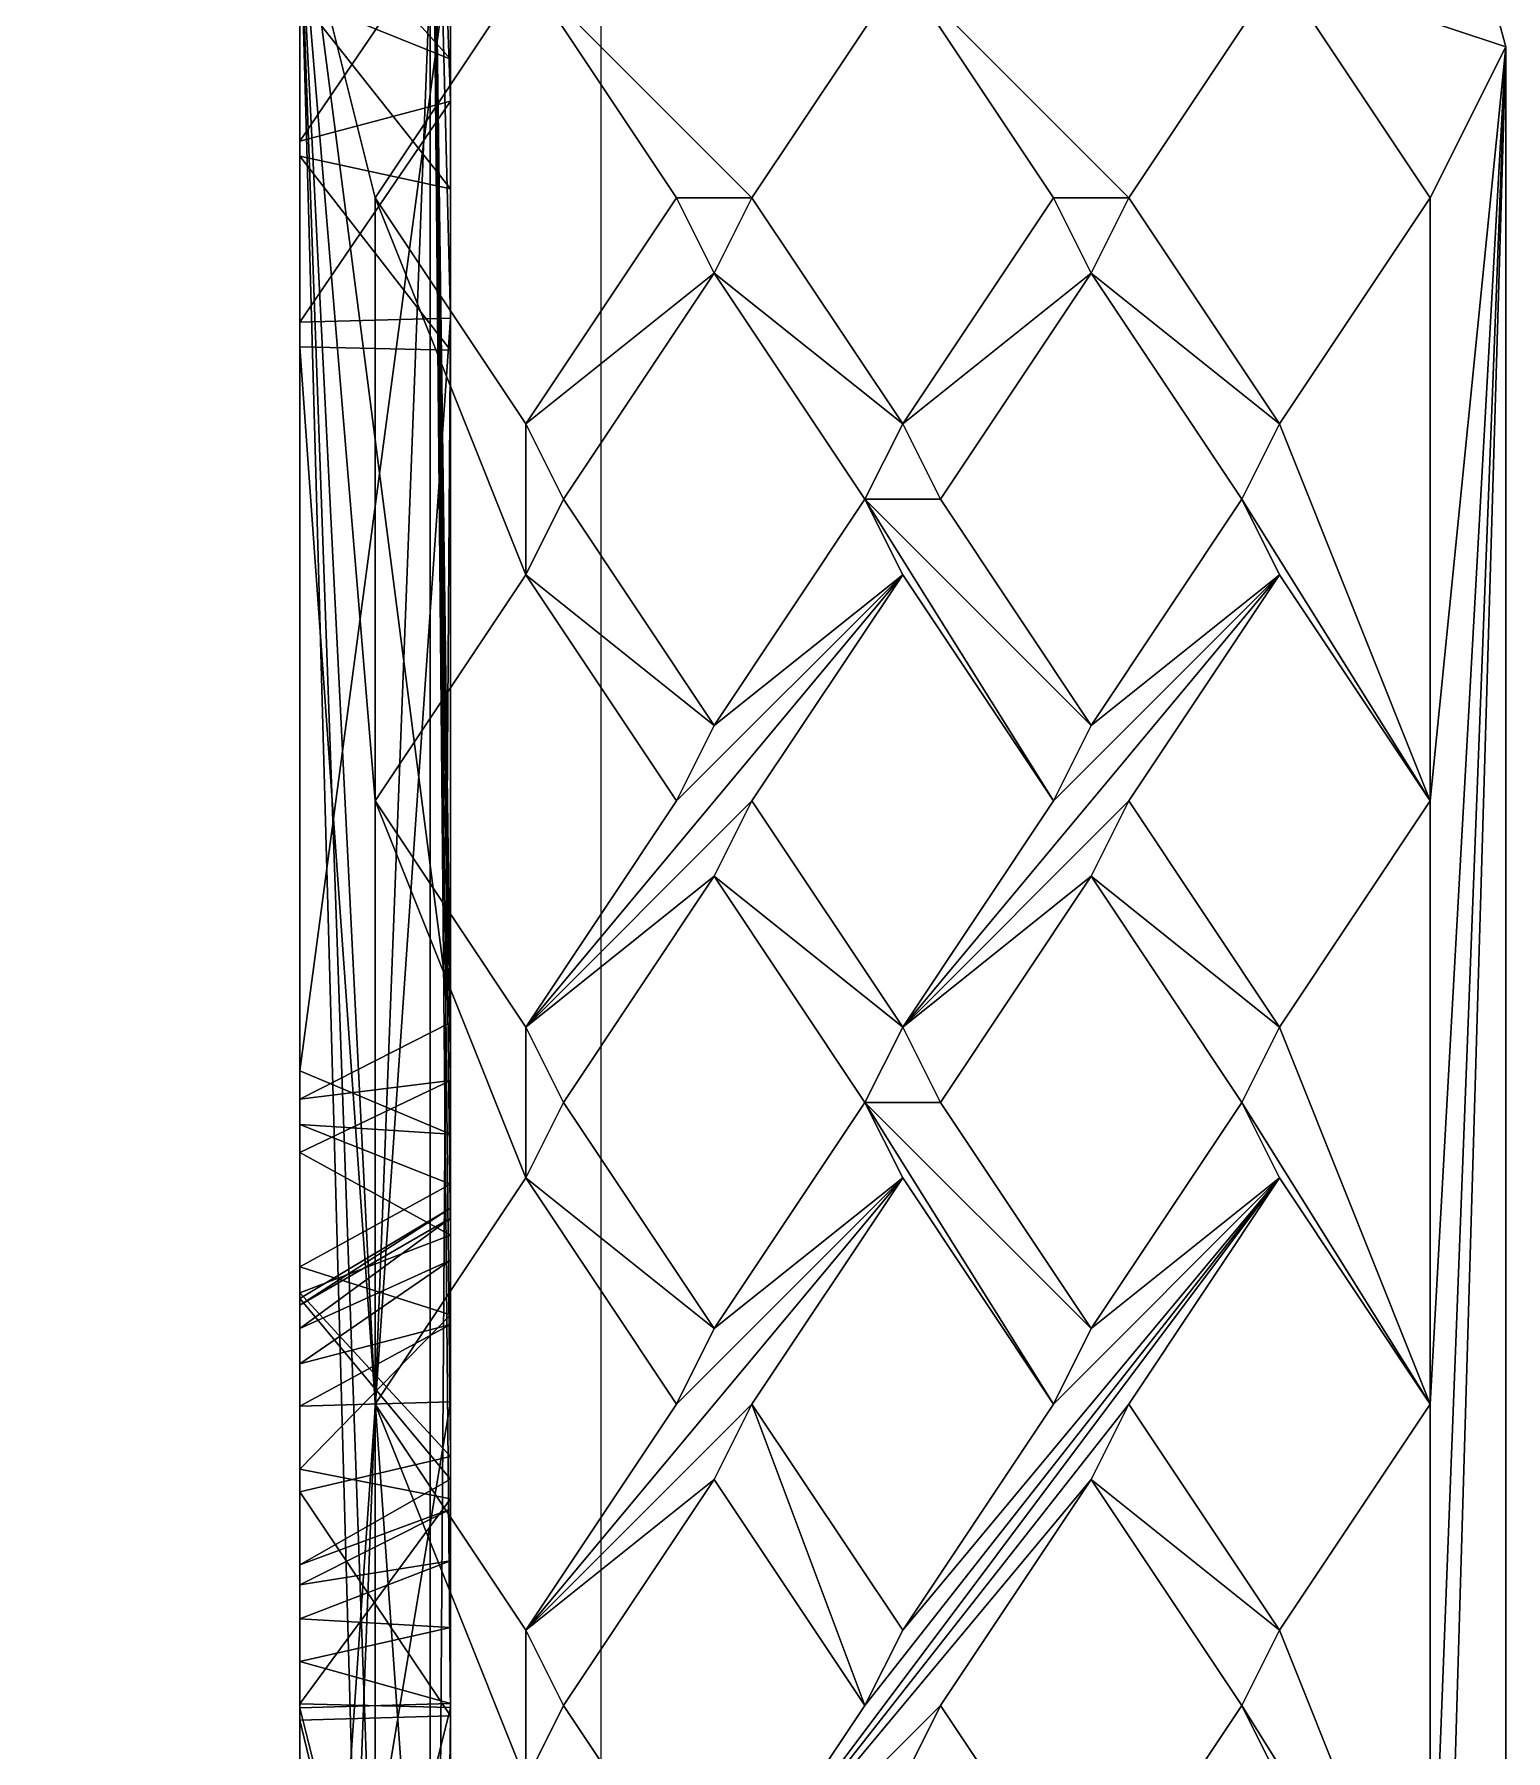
# Model space of a CAD drawing. Extents: x -226 to 261, y -163 to 113.
# Drawn here: x 60.6 to 85, y -110.75 to -82.29 of the extents above; entities that cross this region are included whole.
import ezdxf

# ---------------------------------------------------------------- set-up
doc = ezdxf.new("R2010")
doc.units = 0
doc.header["$MEASUREMENT"] = 0
doc.layers.get('0').update_dxf_attribs({"linetype": 'CONTINUOUS'})

msp = doc.modelspace()

# ---------------------------------------------------------------- linework, layer by layer
for points in [[(-35, -70, 15), (-35, -140, 15), (70, -140, 15)], [(70, -140, 15), (70, -70, 15), (-35, -70, 15)], [(-27.5, -72.5, -97.5), (65, -72.5, -97.5), (65, -137.5, -97.5)], [(65, -137.5, -97.5), (-27.5, -137.5, -97.5), (-27.5, -72.5, -97.5)], [(65, -137.5, -97.5), (65, -72.5, -97.5), (67.5, -72.5, -95)], [(67.5, -72.5, -95), (67.5, -137.5, -95), (65, -137.5, -97.5)], [(67.1651, -73.75, -95), (67.5, -77.5351, -64.823), (67.5, -98.6752, -85.7538)], [(67.1651, -73.75, -95), (67.5, -98.6752, -85.7538), (67.5, -99.6376, -86.6311)], [(67.1651, -73.75, -95), (67.5, -99.6376, -86.6311), (67.5, -102.199, -88.5612)], [(67.1651, -73.75, -95), (67.5, -102.199, -88.5612), (67.5, -105.872, -90.4913)], [(67.1651, -73.75, -95), (67.5, -105.872, -90.4913), (67.5, -110.168, -91.3687)], [(67.1651, -73.75, -95), (67.5, -110.168, -91.3687), (67.1651, -136.25, -95)], [(67.1651, -136.25, 15), (67.5, -86.9964, 8.8225), (67.1651, -73.75, 15)], [(67.1651, -73.75, 15), (67.5, -86.9964, 8.8225), (67.5, -83.4011, 8.0575)], [(67.1651, -73.75, 15), (67.5, -83.4011, 8.0575), (67.5, -80.384, 6.0019)], [(65, -79.338, -64.0836), (67.5, -77.5351, -64.823), (67.5, -98.6752, -85.7538)], [(65, -79.25, -1.2225), (65, -107.664, -41.0079), (65, -103.249, -26.4237)], [(65, -107.664, -41.0079), (65, -79.25, -1.2225), (65, -79.25, -64.0607)], [(65, -79.25, -1.2225), (65, -103.249, -26.4237), (65, -103.362, -25.8705)], [(65, -79.25, -1.2225), (65, -103.362, -25.8705), (65, -103.75, -25.2372)], [(65, -107.996, -41.6633), (65, -107.664, -41.0079), (65, -79.25, -64.0607)], [(65, -107.996, -41.6633), (65, -79.25, -64.0607), (65, -99.4737, -84.2844)], [(65, -79.25, -1.2225), (65, -103.75, -25.2372), (65, -104.334, -24.7164)], [(65, -79.25, -1.2225), (65, -104.334, -24.7164), (65, -105.037, -24.5)], [(65, -79.9095, 1.9381), (65, -79.25, -1.2225), (65, -105.037, -24.5)], [(65, -99.4737, -84.2844), (65, -79.25, -64.0607), (67.5, -80.75, -63.4393)], [(65, -99.9431, -84.4847), (65, -79.338, -64.0836), (67.5, -98.6752, -85.7538)], [(65, -81.6939, 4.5561), (65, -79.9095, 1.9381), (65, -105.037, -24.5)], [(65, -79.9095, 1.9381), (65, -81.6939, 4.5561), (67.5, -82.7023, 3.5477)], [(65, -79.9095, 1.9381), (67.5, -82.7023, 3.5477), (67.5, -81.2703, 1.3975)], [(65, -80, -95), (65, -130, -95), (66.25, -125, -95)], [(66.25, -85, -95), (68.75, -81.25, -95), (65, -80, -95)], [(65, -80, -95), (66.25, -125, -95), (66.25, -115, -95)], [(65, -80, -95), (66.25, -115, -95), (66.25, -105, -95)], [(65, -80, -95), (66.25, -105, -95), (66.25, -95, -95)], [(66.25, -85, -95), (65, -80, -95), (66.25, -95, -95)], [(65, -130, -95), (65, -80, -95), (65, -80, -97.5)], [(65, -130, -95), (65, -80, -97.5), (65, -130, -97.5)], [(66.25, -125, -97.5), (65, -130, -97.5), (65, -80, -97.5)], [(65, -80, -97.5), (68.75, -81.25, -97.5), (66.25, -85, -97.5)], [(66.25, -115, -97.5), (66.25, -125, -97.5), (65, -80, -97.5)], [(66.25, -105, -97.5), (66.25, -115, -97.5), (65, -80, -97.5)], [(66.25, -95, -97.5), (66.25, -105, -97.5), (65, -80, -97.5)], [(66.25, -95, -97.5), (65, -80, -97.5), (66.25, -85, -97.5)], [(65, -84.0641, 6.4342), (67.5, -83.4011, 8.0575), (67.5, -80.384, 6.0019)], [(65, -81.607, 4.7909), (65, -84.0641, 6.4342), (67.5, -80.384, 6.0019)], [(65, -99.4737, -84.2844), (67.5, -80.75, -63.4393), (67.5, -100.526, -83.2156)], [(67.5, -101.751, -26.6535), (67.5, -106.243, -41.4921), (67.5, -80.75, -1.2775)], [(67.5, -80.75, -63.4393), (67.5, -80.75, -1.2775), (67.5, -106.243, -41.4921)], [(67.5, -101.916, -25.3005), (67.5, -101.751, -26.6535), (67.5, -80.75, -1.2775)], [(67.5, -102.613, -24.1316), (67.5, -101.916, -25.3005), (67.5, -80.75, -1.2775)], [(67.5, -80.75, -63.4393), (67.5, -106.243, -41.4921), (67.5, -106.744, -42.4994)], [(67.5, -100.526, -83.2156), (67.5, -80.75, -63.4393), (67.5, -106.744, -42.4994)], [(67.5, -103.682, -23.3102), (67.5, -102.613, -24.1316), (67.5, -80.75, -1.2775)], [(67.5, -104.963, -23), (67.5, -103.682, -23.3102), (67.5, -80.75, -1.2775)], [(67.5, -104.963, -23), (67.5, -80.75, -1.2775), (67.5, -81.2703, 1.3975)], [(68.75, -81.25, -95), (66.25, -85, -95), (66.25, -85, -97.5)], [(68.75, -81.25, -95), (66.25, -85, -97.5), (68.75, -81.25, -97.5)], [(67.5, -104.963, -23), (67.5, -81.2703, 1.3975), (67.5, -82.7023, 3.5477)], [(72.5, -85, -95), (68.75, -81.25, -95), (71.25, -85, -95)], [(68.75, -81.25, -95), (72.5, -85, -95), (75, -81.25, -95)], [(71.25, -85, -95), (68.75, -81.25, -95), (68.75, -81.25, -97.5)], [(71.25, -85, -95), (68.75, -81.25, -97.5), (71.25, -85, -97.5)], [(71.25, -85, -97.5), (68.75, -81.25, -97.5), (72.5, -85, -97.5)], [(75, -81.25, -97.5), (72.5, -85, -97.5), (68.75, -81.25, -97.5)], [(75, -81.25, -95), (72.5, -85, -95), (72.5, -85, -97.5)], [(75, -81.25, -95), (72.5, -85, -97.5), (75, -81.25, -97.5)], [(78.75, -85, -95), (81.25, -81.25, -95), (75, -81.25, -95)], [(78.75, -85, -95), (75, -81.25, -95), (77.5, -85, -95)], [(77.5, -85, -95), (75, -81.25, -95), (75, -81.25, -97.5)], [(77.5, -85, -95), (75, -81.25, -97.5), (77.5, -85, -97.5)], [(75, -81.25, -97.5), (81.25, -81.25, -97.5), (78.75, -85, -97.5)], [(77.5, -85, -97.5), (75, -81.25, -97.5), (78.75, -85, -97.5)], [(81.25, -81.25, -95), (78.75, -85, -95), (78.75, -85, -97.5)], [(81.25, -81.25, -95), (78.75, -85, -97.5), (81.25, -81.25, -97.5)], [(81.25, -81.25, -95), (85, -82.5, -95), (84.6584, -81.2388, -95)], [(84.6584, -81.2388, -97.5), (85, -82.5, -97.5), (81.25, -81.25, -97.5)], [(81.25, -81.25, -95), (83.75, -85, -95), (85, -82.5, -95)], [(83.75, -85, -95), (81.25, -81.25, -95), (81.25, -81.25, -97.5)], [(83.75, -85, -95), (81.25, -81.25, -97.5), (83.75, -85, -97.5)], [(85, -82.5, -97.5), (83.75, -85, -97.5), (81.25, -81.25, -97.5)], [(84.6584, -81.2388, -95), (85, -82.5, -95), (85, -82.5, -97.5)], [(84.6584, -81.2388, -95), (85, -82.5, -97.5), (84.6584, -81.2388, -97.5)], [(65, -84.3119, 6.3405), (65, -81.6939, 4.5561), (65, -105.037, -24.5)], [(65, -81.6939, 4.5561), (65, -84.3119, 6.3405), (67.5, -84.8526, 4.9797)], [(65, -81.6939, 4.5561), (67.5, -84.8526, 4.9797), (67.5, -82.7023, 3.5477)], [(83.75, -125, -95), (85, -127.5, -95), (85, -82.5, -95)], [(83.75, -115, -95), (83.75, -125, -95), (85, -82.5, -95)], [(83.75, -105, -95), (83.75, -115, -95), (85, -82.5, -95)], [(83.75, -95, -95), (83.75, -105, -95), (85, -82.5, -95)], [(83.75, -85, -95), (83.75, -95, -95), (85, -82.5, -95)], [(85, -82.5, -97.5), (85, -127.5, -97.5), (83.75, -125, -97.5)], [(85, -82.5, -97.5), (83.75, -125, -97.5), (83.75, -115, -97.5)], [(85, -82.5, -97.5), (83.75, -115, -97.5), (83.75, -105, -97.5)], [(85, -82.5, -97.5), (83.75, -105, -97.5), (83.75, -95, -97.5)], [(85, -82.5, -97.5), (83.75, -95, -97.5), (83.75, -85, -97.5)], [(85, -82.5, -95), (85, -127.5, -95), (85, -127.5, -97.5)], [(85, -82.5, -95), (85, -127.5, -97.5), (85, -82.5, -97.5)], [(67.5, -104.963, -23), (67.5, -82.7023, 3.5477), (67.5, -84.8526, 4.9797)], [(65, -87.0658, 7.0375), (67.5, -86.9964, 8.8225), (67.5, -83.4011, 8.0575)], [(65, -84.0641, 6.4342), (65, -87.0658, 7.0375), (67.5, -83.4011, 8.0575)], [(65, -87.4725, 7), (65, -84.3119, 6.3405), (65, -105.037, -24.5)], [(65, -84.3119, 6.3405), (65, -87.4725, 7), (67.5, -87.5275, 5.5)], [(65, -84.3119, 6.3405), (67.5, -87.5275, 5.5), (67.5, -84.8526, 4.9797)], [(66.25, -85, -95), (66.25, -95, -95), (68.75, -91.25, -95)], [(68.75, -88.75, -95), (66.25, -85, -95), (68.75, -91.25, -95)], [(66.25, -85, -95), (68.75, -88.75, -95), (68.75, -88.75, -97.5)], [(66.25, -85, -95), (68.75, -88.75, -97.5), (66.25, -85, -97.5)], [(68.75, -91.25, -97.5), (66.25, -95, -97.5), (66.25, -85, -97.5)], [(68.75, -91.25, -97.5), (66.25, -85, -97.5), (68.75, -88.75, -97.5)], [(67.5, -104.963, -23), (67.5, -84.8526, 4.9797), (67.5, -87.5275, 5.5)], [(71.875, -86.25, -95), (71.25, -85, -95), (68.75, -88.75, -95)], [(68.75, -88.75, -95), (71.25, -85, -95), (71.25, -85, -97.5)], [(68.75, -88.75, -95), (71.25, -85, -97.5), (68.75, -88.75, -97.5)], [(68.75, -88.75, -97.5), (71.25, -85, -97.5), (71.875, -86.25, -97.5)], [(71.875, -86.25, -95), (72.5, -85, -95), (71.25, -85, -95)], [(71.25, -85, -97.5), (72.5, -85, -97.5), (71.875, -86.25, -97.5)], [(71.875, -86.25, -95), (75, -88.75, -95), (72.5, -85, -95)], [(72.5, -85, -97.5), (75, -88.75, -97.5), (71.875, -86.25, -97.5)], [(72.5, -85, -95), (75, -88.75, -95), (75, -88.75, -97.5)], [(72.5, -85, -95), (75, -88.75, -97.5), (72.5, -85, -97.5)], [(78.125, -86.25, -95), (77.5, -85, -95), (75, -88.75, -95)], [(75, -88.75, -95), (77.5, -85, -95), (77.5, -85, -97.5)], [(75, -88.75, -95), (77.5, -85, -97.5), (75, -88.75, -97.5)], [(75, -88.75, -97.5), (77.5, -85, -97.5), (78.125, -86.25, -97.5)], [(78.125, -86.25, -95), (78.75, -85, -95), (77.5, -85, -95)], [(77.5, -85, -97.5), (78.75, -85, -97.5), (78.125, -86.25, -97.5)], [(81.25, -88.75, -95), (78.75, -85, -95), (78.125, -86.25, -95)], [(78.125, -86.25, -97.5), (78.75, -85, -97.5), (81.25, -88.75, -97.5)], [(78.75, -85, -95), (81.25, -88.75, -95), (81.25, -88.75, -97.5)], [(78.75, -85, -95), (81.25, -88.75, -97.5), (78.75, -85, -97.5)], [(83.75, -85, -95), (81.25, -88.75, -95), (83.75, -95, -95)], [(81.25, -88.75, -95), (83.75, -85, -95), (83.75, -85, -97.5)], [(81.25, -88.75, -95), (83.75, -85, -97.5), (81.25, -88.75, -97.5)], [(83.75, -95, -97.5), (81.25, -88.75, -97.5), (83.75, -85, -97.5)], [(69.375, -90, -95), (71.875, -86.25, -95), (68.75, -88.75, -95)], [(68.75, -88.75, -97.5), (71.875, -86.25, -97.5), (69.375, -90, -97.5)], [(71.875, -86.25, -95), (69.375, -90, -95), (69.375, -90, -97.5)], [(71.875, -86.25, -95), (69.375, -90, -97.5), (71.875, -86.25, -97.5)], [(71.875, -86.25, -95), (74.375, -90, -95), (75, -88.75, -95)], [(74.375, -90, -95), (71.875, -86.25, -95), (71.875, -86.25, -97.5)], [(74.375, -90, -95), (71.875, -86.25, -97.5), (74.375, -90, -97.5)], [(75, -88.75, -97.5), (74.375, -90, -97.5), (71.875, -86.25, -97.5)], [(75.625, -90, -95), (78.125, -86.25, -95), (75, -88.75, -95)], [(75, -88.75, -97.5), (78.125, -86.25, -97.5), (75.625, -90, -97.5)], [(78.125, -86.25, -95), (75.625, -90, -95), (75.625, -90, -97.5)], [(78.125, -86.25, -95), (75.625, -90, -97.5), (78.125, -86.25, -97.5)], [(81.25, -88.75, -95), (78.125, -86.25, -95), (80.625, -90, -95)], [(80.625, -90, -95), (78.125, -86.25, -95), (78.125, -86.25, -97.5)], [(80.625, -90, -95), (78.125, -86.25, -97.5), (80.625, -90, -97.5)], [(80.625, -90, -97.5), (78.125, -86.25, -97.5), (81.25, -88.75, -97.5)], [(65, -123.12, 7.0375), (67.5, -123.19, 8.8225), (67.5, -86.9964, 8.8225)], [(65, -87.0658, 7.0375), (65, -123.12, 7.0375), (67.5, -86.9964, 8.8225)], [(67.1651, -136.25, 15), (67.5, -123.19, 8.8225), (67.5, -86.9964, 8.8225)], [(65, -122.528, 7), (65, -87.4725, 7), (65, -105.037, -24.5)], [(65, -87.4725, 7), (65, -122.528, 7), (67.5, -122.472, 5.5)], [(65, -87.4725, 7), (67.5, -122.472, 5.5), (67.5, -87.5275, 5.5)], [(67.5, -104.963, -23), (67.5, -87.5275, 5.5), (67.5, -122.472, 5.5)], [(68.75, -91.25, -95), (69.375, -90, -95), (68.75, -88.75, -95)], [(68.75, -88.75, -97.5), (69.375, -90, -97.5), (68.75, -91.25, -97.5)], [(74.375, -90, -95), (75.625, -90, -95), (75, -88.75, -95)], [(75, -88.75, -97.5), (75.625, -90, -97.5), (74.375, -90, -97.5)], [(81.25, -88.75, -95), (80.625, -90, -95), (83.75, -95, -95)], [(83.75, -95, -97.5), (80.625, -90, -97.5), (81.25, -88.75, -97.5)], [(68.75, -91.25, -95), (71.875, -93.75, -95), (69.375, -90, -95)], [(69.375, -90, -97.5), (71.875, -93.75, -97.5), (68.75, -91.25, -97.5)], [(69.375, -90, -95), (71.875, -93.75, -95), (71.875, -93.75, -97.5)], [(69.375, -90, -95), (71.875, -93.75, -97.5), (69.375, -90, -97.5)], [(75, -91.25, -95), (74.375, -90, -95), (71.875, -93.75, -95)], [(71.875, -93.75, -95), (74.375, -90, -95), (74.375, -90, -97.5)], [(71.875, -93.75, -95), (74.375, -90, -97.5), (71.875, -93.75, -97.5)], [(71.875, -93.75, -97.5), (74.375, -90, -97.5), (75, -91.25, -97.5)], [(75, -91.25, -95), (77.5, -95, -95), (74.375, -90, -95)], [(74.375, -90, -95), (77.5, -95, -95), (78.125, -93.75, -95)], [(74.375, -90, -95), (78.125, -93.75, -95), (75.625, -90, -95)], [(74.375, -90, -97.5), (77.5, -95, -97.5), (75, -91.25, -97.5)], [(78.125, -93.75, -97.5), (77.5, -95, -97.5), (74.375, -90, -97.5)], [(75.625, -90, -97.5), (78.125, -93.75, -97.5), (74.375, -90, -97.5)], [(75.625, -90, -95), (78.125, -93.75, -95), (78.125, -93.75, -97.5)], [(75.625, -90, -95), (78.125, -93.75, -97.5), (75.625, -90, -97.5)], [(81.25, -91.25, -95), (80.625, -90, -95), (78.125, -93.75, -95)], [(78.125, -93.75, -95), (80.625, -90, -95), (80.625, -90, -97.5)], [(78.125, -93.75, -95), (80.625, -90, -97.5), (78.125, -93.75, -97.5)], [(78.125, -93.75, -97.5), (80.625, -90, -97.5), (81.25, -91.25, -97.5)], [(81.25, -91.25, -95), (83.75, -95, -95), (80.625, -90, -95)], [(80.625, -90, -97.5), (83.75, -95, -97.5), (81.25, -91.25, -97.5)], [(68.75, -91.25, -95), (66.25, -95, -95), (66.25, -95, -97.5)], [(68.75, -91.25, -95), (66.25, -95, -97.5), (68.75, -91.25, -97.5)], [(72.5, -95, -95), (75, -91.25, -95), (68.75, -98.75, -95)], [(71.25, -95, -95), (68.75, -98.75, -95), (75, -91.25, -95)], [(68.75, -91.25, -95), (71.25, -95, -95), (71.875, -93.75, -95)], [(71.25, -95, -95), (68.75, -91.25, -95), (68.75, -91.25, -97.5)], [(71.25, -95, -95), (68.75, -91.25, -97.5), (71.25, -95, -97.5)], [(68.75, -98.75, -97.5), (75, -91.25, -97.5), (72.5, -95, -97.5)], [(75, -91.25, -97.5), (68.75, -98.75, -97.5), (71.25, -95, -97.5)], [(71.875, -93.75, -97.5), (71.25, -95, -97.5), (68.75, -91.25, -97.5)], [(71.25, -95, -95), (75, -91.25, -95), (71.875, -93.75, -95)], [(71.875, -93.75, -97.5), (75, -91.25, -97.5), (71.25, -95, -97.5)], [(75, -91.25, -95), (72.5, -95, -95), (72.5, -95, -97.5)], [(75, -91.25, -95), (72.5, -95, -97.5), (75, -91.25, -97.5)], [(78.75, -95, -95), (81.25, -91.25, -95), (75, -98.75, -95)], [(77.5, -95, -95), (75, -98.75, -95), (81.25, -91.25, -95)], [(77.5, -95, -95), (75, -91.25, -95), (75, -91.25, -97.5)], [(77.5, -95, -95), (75, -91.25, -97.5), (77.5, -95, -97.5)], [(75, -98.75, -97.5), (81.25, -91.25, -97.5), (78.75, -95, -97.5)], [(81.25, -91.25, -97.5), (75, -98.75, -97.5), (77.5, -95, -97.5)], [(77.5, -95, -95), (81.25, -91.25, -95), (78.125, -93.75, -95)], [(78.125, -93.75, -97.5), (81.25, -91.25, -97.5), (77.5, -95, -97.5)], [(81.25, -91.25, -95), (78.75, -95, -95), (78.75, -95, -97.5)], [(81.25, -91.25, -95), (78.75, -95, -97.5), (81.25, -91.25, -97.5)], [(83.75, -95, -95), (81.25, -91.25, -95), (81.25, -91.25, -97.5)], [(83.75, -95, -95), (81.25, -91.25, -97.5), (83.75, -95, -97.5)], [(68.75, -101.25, -95), (68.75, -98.75, -95), (66.25, -95, -95)], [(66.25, -105, -95), (68.75, -101.25, -95), (66.25, -95, -95)], [(66.25, -95, -95), (68.75, -98.75, -95), (68.75, -98.75, -97.5)], [(66.25, -95, -95), (68.75, -98.75, -97.5), (66.25, -95, -97.5)], [(66.25, -95, -97.5), (68.75, -98.75, -97.5), (68.75, -101.25, -97.5)], [(66.25, -95, -97.5), (68.75, -101.25, -97.5), (66.25, -105, -97.5)], [(71.875, -96.25, -95), (72.5, -95, -95), (68.75, -98.75, -95)], [(68.75, -98.75, -95), (71.25, -95, -95), (71.25, -95, -97.5)], [(68.75, -98.75, -95), (71.25, -95, -97.5), (68.75, -98.75, -97.5)], [(68.75, -98.75, -97.5), (72.5, -95, -97.5), (71.875, -96.25, -97.5)], [(71.875, -96.25, -95), (75, -98.75, -95), (72.5, -95, -95)], [(72.5, -95, -97.5), (75, -98.75, -97.5), (71.875, -96.25, -97.5)], [(72.5, -95, -95), (75, -98.75, -95), (75, -98.75, -97.5)], [(72.5, -95, -95), (75, -98.75, -97.5), (72.5, -95, -97.5)], [(78.125, -96.25, -95), (78.75, -95, -95), (75, -98.75, -95)], [(75, -98.75, -95), (77.5, -95, -95), (77.5, -95, -97.5)], [(75, -98.75, -95), (77.5, -95, -97.5), (75, -98.75, -97.5)], [(75, -98.75, -97.5), (78.75, -95, -97.5), (78.125, -96.25, -97.5)], [(81.25, -98.75, -95), (78.75, -95, -95), (78.125, -96.25, -95)], [(78.125, -96.25, -97.5), (78.75, -95, -97.5), (81.25, -98.75, -97.5)], [(78.75, -95, -95), (81.25, -98.75, -95), (81.25, -98.75, -97.5)], [(78.75, -95, -95), (81.25, -98.75, -97.5), (78.75, -95, -97.5)], [(83.75, -95, -95), (81.25, -98.75, -95), (83.75, -105, -95)], [(81.25, -98.75, -95), (83.75, -95, -95), (83.75, -95, -97.5)], [(81.25, -98.75, -95), (83.75, -95, -97.5), (81.25, -98.75, -97.5)], [(83.75, -105, -97.5), (81.25, -98.75, -97.5), (83.75, -95, -97.5)], [(69.375, -100, -95), (71.875, -96.25, -95), (68.75, -98.75, -95)], [(68.75, -98.75, -97.5), (71.875, -96.25, -97.5), (69.375, -100, -97.5)], [(71.875, -96.25, -95), (69.375, -100, -95), (69.375, -100, -97.5)], [(71.875, -96.25, -95), (69.375, -100, -97.5), (71.875, -96.25, -97.5)], [(71.875, -96.25, -95), (74.375, -100, -95), (75, -98.75, -95)], [(74.375, -100, -95), (71.875, -96.25, -95), (71.875, -96.25, -97.5)], [(74.375, -100, -95), (71.875, -96.25, -97.5), (74.375, -100, -97.5)], [(75, -98.75, -97.5), (74.375, -100, -97.5), (71.875, -96.25, -97.5)], [(75.625, -100, -95), (78.125, -96.25, -95), (75, -98.75, -95)], [(75, -98.75, -97.5), (78.125, -96.25, -97.5), (75.625, -100, -97.5)], [(78.125, -96.25, -95), (75.625, -100, -95), (75.625, -100, -97.5)], [(78.125, -96.25, -95), (75.625, -100, -97.5), (78.125, -96.25, -97.5)], [(81.25, -98.75, -95), (78.125, -96.25, -95), (80.625, -100, -95)], [(80.625, -100, -95), (78.125, -96.25, -95), (78.125, -96.25, -97.5)], [(80.625, -100, -95), (78.125, -96.25, -97.5), (80.625, -100, -97.5)], [(80.625, -100, -97.5), (78.125, -96.25, -97.5), (81.25, -98.75, -97.5)], [(65, -99.9431, -84.4847), (67.5, -98.6752, -85.7538), (67.5, -99.6376, -86.6311)], [(68.75, -101.25, -95), (69.375, -100, -95), (68.75, -98.75, -95)], [(68.75, -98.75, -97.5), (69.375, -100, -97.5), (68.75, -101.25, -97.5)], [(74.375, -100, -95), (75.625, -100, -95), (75, -98.75, -95)], [(75, -98.75, -97.5), (75.625, -100, -97.5), (74.375, -100, -97.5)], [(81.25, -98.75, -95), (80.625, -100, -95), (83.75, -105, -95)], [(83.75, -105, -97.5), (80.625, -100, -97.5), (81.25, -98.75, -97.5)], [(65, -108.56, -42.3098), (65, -107.996, -41.6633), (65, -99.4737, -84.2844)], [(65, -109.269, -42.8035), (65, -108.56, -42.3098), (65, -99.4737, -84.2844)], [(65, -110.035, -43), (65, -109.269, -42.8035), (65, -99.4737, -84.2844)], [(65, -119.972, -43), (65, -110.035, -43), (65, -99.4737, -84.2844)], [(65, -119.972, -43), (65, -99.4737, -84.2844), (65, -100.364, -85.0993)], [(65, -100.364, -85.0993), (65, -99.4737, -84.2844), (67.5, -100.526, -83.2156)], [(65, -100.827, -85.2814), (67.5, -99.6376, -86.6311), (67.5, -102.199, -88.5612)], [(65, -100.827, -85.2814), (65, -99.9431, -84.4847), (67.5, -99.6376, -86.6311)], [(68.75, -101.25, -95), (71.875, -103.75, -95), (69.375, -100, -95)], [(69.375, -100, -97.5), (71.875, -103.75, -97.5), (68.75, -101.25, -97.5)], [(69.375, -100, -95), (71.875, -103.75, -95), (71.875, -103.75, -97.5)], [(69.375, -100, -95), (71.875, -103.75, -97.5), (69.375, -100, -97.5)], [(75, -101.25, -95), (74.375, -100, -95), (71.875, -103.75, -95)], [(71.875, -103.75, -95), (74.375, -100, -95), (74.375, -100, -97.5)], [(71.875, -103.75, -95), (74.375, -100, -97.5), (71.875, -103.75, -97.5)], [(71.875, -103.75, -97.5), (74.375, -100, -97.5), (75, -101.25, -97.5)], [(75, -101.25, -95), (77.5, -105, -95), (74.375, -100, -95)], [(74.375, -100, -95), (77.5, -105, -95), (78.125, -103.75, -95)], [(74.375, -100, -95), (78.125, -103.75, -95), (75.625, -100, -95)], [(74.375, -100, -97.5), (77.5, -105, -97.5), (75, -101.25, -97.5)], [(78.125, -103.75, -97.5), (77.5, -105, -97.5), (74.375, -100, -97.5)], [(75.625, -100, -97.5), (78.125, -103.75, -97.5), (74.375, -100, -97.5)], [(75.625, -100, -95), (78.125, -103.75, -95), (78.125, -103.75, -97.5)], [(75.625, -100, -95), (78.125, -103.75, -97.5), (75.625, -100, -97.5)], [(81.25, -101.25, -95), (80.625, -100, -95), (78.125, -103.75, -95)], [(78.125, -103.75, -95), (80.625, -100, -95), (80.625, -100, -97.5)], [(78.125, -103.75, -95), (80.625, -100, -97.5), (78.125, -103.75, -97.5)], [(78.125, -103.75, -97.5), (80.625, -100, -97.5), (81.25, -101.25, -97.5)], [(81.25, -101.25, -95), (83.75, -105, -95), (80.625, -100, -95)], [(80.625, -100, -97.5), (83.75, -105, -97.5), (81.25, -101.25, -97.5)], [(65, -119.972, -43), (65, -100.364, -85.0993), (65, -102.723, -86.8922)], [(65, -102.723, -86.8922), (65, -100.364, -85.0993), (67.5, -101.353, -83.9632)], [(65, -100.364, -85.0993), (67.5, -100.526, -83.2156), (67.5, -101.353, -83.9632)], [(67.5, -100.526, -83.2156), (67.5, -106.744, -42.4994), (67.5, -107.598, -43.4737)], [(67.5, -100.526, -83.2156), (67.5, -107.598, -43.4737), (67.5, -108.705, -44.2091)], [(67.5, -100.526, -83.2156), (67.5, -108.705, -44.2091), (67.5, -109.965, -44.5)], [(67.5, -100.526, -83.2156), (67.5, -109.965, -44.5), (67.5, -120.028, -44.5)], [(67.5, -101.353, -83.9632), (67.5, -100.526, -83.2156), (67.5, -120.028, -44.5)], [(65, -103.158, -87.0342), (65, -100.827, -85.2814), (67.5, -102.199, -88.5612)], [(68.75, -101.25, -95), (66.25, -105, -95), (66.25, -105, -97.5)], [(68.75, -101.25, -95), (66.25, -105, -97.5), (68.75, -101.25, -97.5)], [(72.5, -105, -95), (75, -101.25, -95), (68.75, -108.75, -95)], [(71.25, -105, -95), (68.75, -108.75, -95), (75, -101.25, -95)], [(68.75, -101.25, -95), (71.25, -105, -95), (71.875, -103.75, -95)], [(71.25, -105, -95), (68.75, -101.25, -95), (68.75, -101.25, -97.5)], [(71.25, -105, -95), (68.75, -101.25, -97.5), (71.25, -105, -97.5)], [(68.75, -108.75, -97.5), (75, -101.25, -97.5), (72.5, -105, -97.5)], [(75, -101.25, -97.5), (68.75, -108.75, -97.5), (71.25, -105, -97.5)], [(71.875, -103.75, -97.5), (71.25, -105, -97.5), (68.75, -101.25, -97.5)], [(71.25, -105, -95), (75, -101.25, -95), (71.875, -103.75, -95)], [(71.875, -103.75, -97.5), (75, -101.25, -97.5), (71.25, -105, -97.5)], [(78.75, -105, -95), (81.25, -101.25, -95), (71.875, -113.75, -95)], [(74.375, -110, -95), (71.875, -113.75, -95), (81.25, -101.25, -95)], [(71.875, -113.75, -97.5), (81.25, -101.25, -97.5), (78.75, -105, -97.5)], [(81.25, -101.25, -97.5), (71.875, -113.75, -97.5), (74.375, -110, -97.5)], [(75, -101.25, -95), (72.5, -105, -95), (72.5, -105, -97.5)], [(75, -101.25, -95), (72.5, -105, -97.5), (75, -101.25, -97.5)], [(75, -108.75, -95), (74.375, -110, -95), (81.25, -101.25, -95)], [(81.25, -101.25, -97.5), (74.375, -110, -97.5), (75, -108.75, -97.5)], [(77.5, -105, -95), (75, -108.75, -95), (81.25, -101.25, -95)], [(77.5, -105, -95), (75, -101.25, -95), (75, -101.25, -97.5)], [(77.5, -105, -95), (75, -101.25, -97.5), (77.5, -105, -97.5)], [(81.25, -101.25, -97.5), (75, -108.75, -97.5), (77.5, -105, -97.5)], [(77.5, -105, -95), (81.25, -101.25, -95), (78.125, -103.75, -95)], [(78.125, -103.75, -97.5), (81.25, -101.25, -97.5), (77.5, -105, -97.5)], [(81.25, -101.25, -95), (78.75, -105, -95), (78.75, -105, -97.5)], [(81.25, -101.25, -95), (78.75, -105, -97.5), (81.25, -101.25, -97.5)], [(83.75, -105, -95), (81.25, -101.25, -95), (81.25, -101.25, -97.5)], [(83.75, -105, -95), (81.25, -101.25, -97.5), (83.75, -105, -97.5)], [(65, -102.723, -86.8922), (67.5, -101.353, -83.9632), (67.5, -103.523, -85.6078)], [(67.5, -103.523, -85.6078), (67.5, -101.353, -83.9632), (67.5, -120.028, -44.5)], [(65, -103.362, -25.8705), (65, -103.249, -26.4237), (67.5, -101.751, -26.6535)], [(65, -103.362, -25.8705), (67.5, -101.751, -26.6535), (67.5, -101.916, -25.3005)], [(65, -103.249, -26.4237), (67.5, -106.243, -41.4921), (67.5, -101.751, -26.6535)], [(65, -103.75, -25.2372), (65, -103.362, -25.8705), (67.5, -101.916, -25.3005)], [(65, -103.75, -25.2372), (67.5, -101.916, -25.3005), (67.5, -102.613, -24.1316)], [(65, -103.158, -87.0342), (67.5, -102.199, -88.5612), (67.5, -105.872, -90.4913)], [(65, -104.334, -24.7164), (65, -103.75, -25.2372), (67.5, -102.613, -24.1316)], [(65, -104.334, -24.7164), (67.5, -102.613, -24.1316), (67.5, -103.682, -23.3102)], [(65, -119.972, -43), (65, -102.723, -86.8922), (65, -106.081, -88.6851)], [(65, -106.081, -88.6851), (65, -102.723, -86.8922), (67.5, -103.523, -85.6078)], [(65, -106.457, -88.7869), (65, -103.158, -87.0342), (67.5, -105.872, -90.4913)], [(65, -103.249, -26.4237), (65, -107.664, -41.0079), (67.5, -106.243, -41.4921)], [(65, -107.664, -41.0079), (65, -103.249, -26.4237), (65, -105.037, -24.5)], [(65, -105.037, -24.5), (65, -103.249, -26.4237), (65, -103.362, -25.8705)], [(65, -105.037, -24.5), (65, -103.362, -25.8705), (65, -103.75, -25.2372)], [(65, -106.081, -88.6851), (67.5, -103.523, -85.6078), (67.5, -106.571, -87.2524)], [(67.5, -106.571, -87.2524), (67.5, -103.523, -85.6078), (67.5, -120.028, -44.5)], [(65, -105.037, -24.5), (65, -104.334, -24.7164), (67.5, -103.682, -23.3102)], [(65, -105.037, -24.5), (67.5, -103.682, -23.3102), (67.5, -104.963, -23)], [(65, -105.037, -24.5), (65, -103.75, -25.2372), (65, -104.334, -24.7164)], [(65, -119.972, -24.5), (65, -105.037, -24.5), (67.5, -104.963, -23)], [(65, -119.972, -24.5), (67.5, -104.963, -23), (67.5, -120.028, -23)], [(67.5, -120.028, -23), (67.5, -104.963, -23), (67.5, -122.472, 5.5)], [(65, -122.528, 7), (65, -105.037, -24.5), (65, -119.972, -24.5)], [(65, -121.623, -41.9523), (65, -105.037, -24.5), (65, -121.75, -41.2225)], [(65, -121.75, -41.2225), (65, -105.037, -24.5), (65, -121.75, -26.2775)], [(65, -121.75, -26.2775), (65, -105.037, -24.5), (65, -121.623, -25.5477)], [(65, -121.623, -25.5477), (65, -105.037, -24.5), (65, -121.263, -24.9869)], [(65, -121.263, -24.9869), (65, -105.037, -24.5), (65, -120.702, -24.6271)], [(65, -120.702, -24.6271), (65, -105.037, -24.5), (65, -119.972, -24.5)], [(65, -121.263, -42.5131), (65, -105.037, -24.5), (65, -121.623, -41.9523)], [(65, -120.702, -42.873), (65, -105.037, -24.5), (65, -121.263, -42.5131)], [(65, -119.972, -43), (65, -105.037, -24.5), (65, -120.702, -42.873)], [(65, -119.972, -43), (65, -110.035, -43), (65, -105.037, -24.5)], [(65, -109.269, -42.8035), (65, -105.037, -24.5), (65, -110.035, -43)], [(65, -108.56, -42.3098), (65, -105.037, -24.5), (65, -109.269, -42.8035)], [(65, -107.996, -41.6633), (65, -105.037, -24.5), (65, -108.56, -42.3098)], [(65, -107.664, -41.0079), (65, -105.037, -24.5), (65, -107.996, -41.6633)], [(68.75, -111.25, -95), (68.75, -108.75, -95), (66.25, -105, -95)], [(66.25, -115, -95), (68.75, -111.25, -95), (66.25, -105, -95)], [(66.25, -105, -95), (68.75, -108.75, -95), (68.75, -108.75, -97.5)], [(66.25, -105, -95), (68.75, -108.75, -97.5), (66.25, -105, -97.5)], [(66.25, -105, -97.5), (68.75, -108.75, -97.5), (68.75, -111.25, -97.5)], [(66.25, -105, -97.5), (68.75, -111.25, -97.5), (66.25, -115, -97.5)], [(71.875, -106.25, -95), (72.5, -105, -95), (68.75, -108.75, -95)], [(68.75, -108.75, -95), (71.25, -105, -95), (71.25, -105, -97.5)], [(68.75, -108.75, -95), (71.25, -105, -97.5), (68.75, -108.75, -97.5)], [(68.75, -108.75, -97.5), (72.5, -105, -97.5), (71.875, -106.25, -97.5)], [(78.125, -106.25, -95), (78.75, -105, -95), (71.875, -113.75, -95)], [(71.875, -106.25, -95), (74.375, -110, -95), (72.5, -105, -95)], [(71.875, -113.75, -97.5), (78.75, -105, -97.5), (78.125, -106.25, -97.5)], [(72.5, -105, -97.5), (74.375, -110, -97.5), (71.875, -106.25, -97.5)], [(75, -108.75, -95), (72.5, -105, -95), (74.375, -110, -95)], [(72.5, -105, -95), (75, -108.75, -95), (75, -108.75, -97.5)], [(72.5, -105, -95), (75, -108.75, -97.5), (72.5, -105, -97.5)], [(74.375, -110, -97.5), (72.5, -105, -97.5), (75, -108.75, -97.5)], [(75, -108.75, -95), (77.5, -105, -95), (77.5, -105, -97.5)], [(75, -108.75, -95), (77.5, -105, -97.5), (75, -108.75, -97.5)], [(81.25, -108.75, -95), (78.75, -105, -95), (78.125, -106.25, -95)], [(78.125, -106.25, -97.5), (78.75, -105, -97.5), (81.25, -108.75, -97.5)], [(78.75, -105, -95), (81.25, -108.75, -95), (81.25, -108.75, -97.5)], [(78.75, -105, -95), (81.25, -108.75, -97.5), (78.75, -105, -97.5)], [(83.75, -105, -95), (81.25, -108.75, -95), (83.75, -115, -95)], [(81.25, -108.75, -95), (83.75, -105, -95), (83.75, -105, -97.5)], [(81.25, -108.75, -95), (83.75, -105, -97.5), (81.25, -108.75, -97.5)], [(83.75, -115, -97.5), (81.25, -108.75, -97.5), (83.75, -105, -97.5)], [(65, -106.457, -88.7869), (67.5, -105.872, -90.4913), (67.5, -110.168, -91.3687)], [(65, -119.972, -43), (65, -106.081, -88.6851), (65, -109.968, -89.5)], [(65, -109.968, -89.5), (65, -106.081, -88.6851), (67.5, -106.571, -87.2524)], [(65, -107.664, -41.0079), (67.5, -106.744, -42.4994), (67.5, -106.243, -41.4921)], [(69.375, -110, -95), (71.875, -106.25, -95), (68.75, -108.75, -95)], [(68.75, -108.75, -97.5), (71.875, -106.25, -97.5), (69.375, -110, -97.5)], [(71.875, -106.25, -95), (69.375, -110, -95), (69.375, -110, -97.5)], [(71.875, -106.25, -95), (69.375, -110, -97.5), (71.875, -106.25, -97.5)], [(75.625, -110, -95), (78.125, -106.25, -95), (71.875, -113.75, -95)], [(74.375, -110, -95), (71.875, -106.25, -95), (71.875, -106.25, -97.5)], [(74.375, -110, -95), (71.875, -106.25, -97.5), (74.375, -110, -97.5)], [(71.875, -113.75, -97.5), (78.125, -106.25, -97.5), (75.625, -110, -97.5)], [(78.125, -106.25, -95), (75.625, -110, -95), (75.625, -110, -97.5)], [(78.125, -106.25, -95), (75.625, -110, -97.5), (78.125, -106.25, -97.5)], [(81.25, -108.75, -95), (78.125, -106.25, -95), (80.625, -110, -95)], [(80.625, -110, -95), (78.125, -106.25, -95), (78.125, -106.25, -97.5)], [(80.625, -110, -95), (78.125, -106.25, -97.5), (80.625, -110, -97.5)], [(80.625, -110, -97.5), (78.125, -106.25, -97.5), (81.25, -108.75, -97.5)], [(65, -110.243, -89.5837), (65, -106.457, -88.7869), (67.5, -110.168, -91.3687)], [(65, -109.968, -89.5), (67.5, -106.571, -87.2524), (67.5, -110.032, -88)], [(67.5, -110.032, -88), (67.5, -106.571, -87.2524), (67.5, -120.028, -44.5)], [(65, -107.664, -41.0079), (65, -107.996, -41.6633), (67.5, -106.744, -42.4994)], [(65, -107.996, -41.6633), (67.5, -107.598, -43.4737), (67.5, -106.744, -42.4994)], [(65, -107.996, -41.6633), (65, -108.56, -42.3098), (67.5, -107.598, -43.4737)], [(65, -108.56, -42.3098), (67.5, -108.705, -44.2091), (67.5, -107.598, -43.4737)], [(65, -108.56, -42.3098), (65, -109.269, -42.8035), (67.5, -108.705, -44.2091)], [(65, -109.269, -42.8035), (67.5, -109.965, -44.5), (67.5, -108.705, -44.2091)], [(68.75, -111.25, -95), (69.375, -110, -95), (68.75, -108.75, -95)], [(68.75, -108.75, -97.5), (69.375, -110, -97.5), (68.75, -111.25, -97.5)], [(81.25, -108.75, -95), (80.625, -110, -95), (83.75, -115, -95)], [(83.75, -115, -97.5), (80.625, -110, -97.5), (81.25, -108.75, -97.5)], [(65, -109.269, -42.8035), (65, -110.035, -43), (67.5, -109.965, -44.5)], [(65, -110.035, -43), (67.5, -120.028, -44.5), (67.5, -109.965, -44.5)], [(65, -119.972, -43), (65, -109.968, -89.5), (65, -120.028, -89.5)], [(65, -120.028, -89.5), (65, -109.968, -89.5), (67.5, -110.032, -88)], [(65, -120.028, -89.5), (67.5, -110.032, -88), (67.5, -119.972, -88)], [(65, -110.035, -43), (65, -119.972, -43), (67.5, -120.028, -44.5)], [(67.5, -119.972, -88), (67.5, -110.032, -88), (67.5, -120.028, -44.5)], [(68.75, -111.25, -95), (71.875, -113.75, -95), (69.375, -110, -95)], [(69.375, -110, -97.5), (71.875, -113.75, -97.5), (68.75, -111.25, -97.5)], [(69.375, -110, -95), (71.875, -113.75, -95), (71.875, -113.75, -97.5)], [(69.375, -110, -95), (71.875, -113.75, -97.5), (69.375, -110, -97.5)], [(75, -111.25, -95), (75.625, -110, -95), (71.875, -113.75, -95)], [(71.875, -113.75, -95), (74.375, -110, -95), (74.375, -110, -97.5)], [(71.875, -113.75, -95), (74.375, -110, -97.5), (71.875, -113.75, -97.5)], [(71.875, -113.75, -97.5), (75.625, -110, -97.5), (75, -111.25, -97.5)], [(75, -111.25, -95), (78.125, -113.75, -95), (75.625, -110, -95)], [(75.625, -110, -97.5), (78.125, -113.75, -97.5), (75, -111.25, -97.5)], [(75.625, -110, -95), (78.125, -113.75, -95), (78.125, -113.75, -97.5)], [(75.625, -110, -95), (78.125, -113.75, -97.5), (75.625, -110, -97.5)], [(81.25, -111.25, -95), (80.625, -110, -95), (78.125, -113.75, -95)], [(78.125, -113.75, -95), (80.625, -110, -95), (80.625, -110, -97.5)], [(78.125, -113.75, -95), (80.625, -110, -97.5), (78.125, -113.75, -97.5)], [(78.125, -113.75, -97.5), (80.625, -110, -97.5), (81.25, -111.25, -97.5)], [(81.25, -111.25, -95), (83.75, -115, -95), (80.625, -110, -95)], [(80.625, -110, -97.5), (83.75, -115, -97.5), (81.25, -111.25, -97.5)], [(65, -110.243, -89.5837), (67.5, -110.168, -91.3687), (67.5, -120.614, -91.3687)], [(65, -120.545, -89.5837), (65, -110.243, -89.5837), (67.5, -120.614, -91.3687)], [(67.1651, -136.25, -95), (67.5, -110.168, -91.3687), (67.5, -120.614, -91.3687)]]:
    msp.add_3dface(points)

doc.saveas('drawing.dxf')
